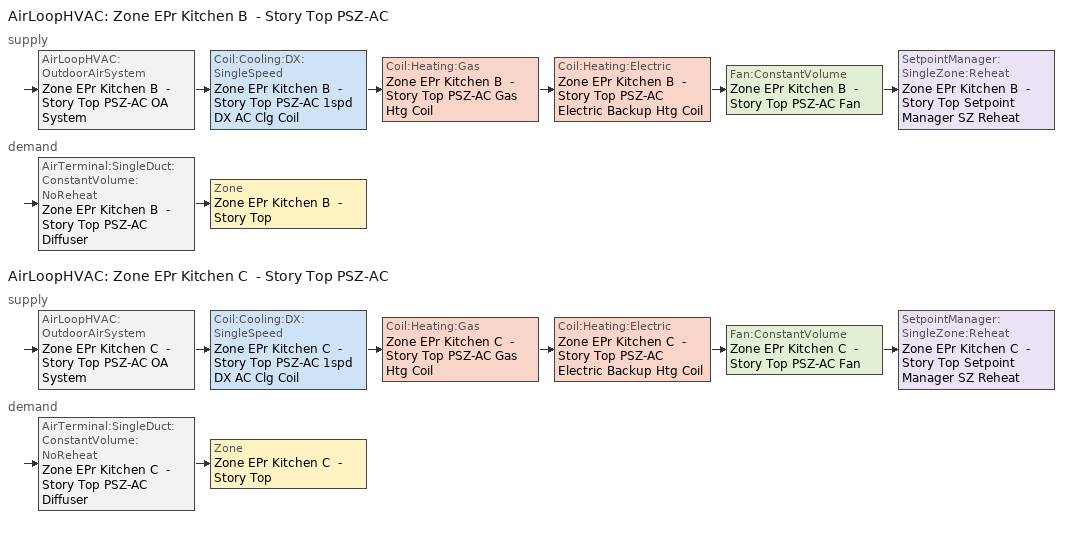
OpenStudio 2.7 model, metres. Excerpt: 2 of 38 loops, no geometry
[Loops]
AirLoopHVAC 'Zone EPr Kitchen B  - Story Top PSZ-AC'
 supply: AirLoopHVAC:OutdoorAirSystem 'Zone EPr Kitchen B  - Story Top PSZ-AC OA System' > Coil:Cooling:DX:SingleSpeed 'Zone EPr Kitchen B  - Story Top PSZ-AC 1spd DX AC Clg Coil' > Coil:Heating:Gas 'Zone EPr Kitchen B  - Story Top PSZ-AC Gas Htg Coil' > Coil:Heating:Electric 'Zone EPr Kitchen B  - Story Top PSZ-AC Electric Backup Htg Coil' > Fan:ConstantVolume 'Zone EPr Kitchen B  - Story Top PSZ-AC Fan' > SetpointManager:SingleZone:Reheat 'Zone EPr Kitchen B  - Story Top Setpoint Manager SZ Reheat'
 demand: AirTerminal:SingleDuct:ConstantVolume:NoReheat 'Zone EPr Kitchen B  - Story Top PSZ-AC Diffuser' > Zone 'Zone EPr Kitchen B  - Story Top'
AirLoopHVAC 'Zone EPr Kitchen C  - Story Top PSZ-AC'
 supply: AirLoopHVAC:OutdoorAirSystem 'Zone EPr Kitchen C  - Story Top PSZ-AC OA System' > Coil:Cooling:DX:SingleSpeed 'Zone EPr Kitchen C  - Story Top PSZ-AC 1spd DX AC Clg Coil' > Coil:Heating:Gas 'Zone EPr Kitchen C  - Story Top PSZ-AC Gas Htg Coil' > Coil:Heating:Electric 'Zone EPr Kitchen C  - Story Top PSZ-AC Electric Backup Htg Coil' > Fan:ConstantVolume 'Zone EPr Kitchen C  - Story Top PSZ-AC Fan' > SetpointManager:SingleZone:Reheat 'Zone EPr Kitchen C  - Story Top Setpoint Manager SZ Reheat'
 demand: AirTerminal:SingleDuct:ConstantVolume:NoReheat 'Zone EPr Kitchen C  - Story Top PSZ-AC Diffuser' > Zone 'Zone EPr Kitchen C  - Story Top'
[Sizing:Zone] Zone Cooling Design Supply Air Temperature Input Method=SupplyAirTemperature; Zone Cooling Design Supply Air Temperature {C}=12.7778; Zone Cooling Design Supply Air Temperature Difference {deltaC}=11.11; Zone Heating Design Supply Air Temperature Input Method=SupplyAirTemperature; Zone Heating Design Supply Air Temperature {C}=50; Zone Heating Design Supply Air Temperature Difference {deltaC}=11.11; Zone Cooling Design Supply Air Humidity Ratio {kg-H2O/kg-air}=0.0085; Zone Heating Design Supply Air Humidity Ratio {kg-H2O/kg-air}=0.008; Cooling Design Air Flow Method=DesignDay; Heating Design Air Flow Method=DesignDay; Account for Dedicated Outdoor Air System=No; Dedicated Outdoor Air System Control Strategy=NeutralSupplyAir; Dedicated Outdoor Air Low Setpoint Temperature for Design {C}=autosize; Dedicated Outdoor Air High Setpoint Temperature for Design {C}=autosize
Zone EPr Kitchen B  - Story Top; Zone EPr Kitchen C  - Story Top
[Zone equipment]
Zone EPr Kitchen B  - Story Top: Zone EPr Kitchen B  - Story Top Exhaust Fan, Zone EPr Kitchen B  - Story Top PSZ-AC Diffuser
Zone EPr Kitchen C  - Story Top: Zone EPr Kitchen C  - Story Top Exhaust Fan, Zone EPr Kitchen C  - Story Top PSZ-AC Diffuser
[Fan:ZoneExhaust] Availability Schedule=DEER Primary School Kitchen Exhaust Fan DCV Schedule; Fan Total Efficiency=0.429; Pressure Rise {Pa}=124.544; System Availability Manager Coupling Mode=Decoupled
Name | Maximum Flow Rate {m3/s}
Zone EPr Kitchen B  - Story Top Exhaust Fan | 0.153733
Zone EPr Kitchen C  - Story Top Exhaust Fan | 0.0470096
[AirLoopHVAC] Availability Schedule=Always On Discrete; Design Supply Air Flow Rate {m3/s}=AutoSize
Zone EPr Kitchen B  - Story Top PSZ-AC; Zone EPr Kitchen C  - Story Top PSZ-AC
[Sizing:System] Type of Load to Size On=Sensible; Design Outdoor Air Flow Rate {m3/s}=Autosize; Central Heating Maximum System Air Flow Ratio=1; Preheat Design Temperature {C}=7.22222; Preheat Design Humidity Ratio {kg-H2O/kg-Air}=0.008; Precool Design Temperature {C}=12.7778; Precool Design Humidity Ratio {kg-H2O/kg-Air}=0.008; Central Cooling Design Supply Air Temperature {C}=12.7778; Central Heating Design Supply Air Temperature {C}=50; Sizing Option=Coincident; 100% Outdoor Air in Cooling=No; 100% Outdoor Air in Heating=No; Central Cooling Design Supply Air Humidity Ratio {kg-H2O/kg-Air}=0.0085; Central Heating Design Supply Air Humidity Ratio {kg-H2O/kg-Air}=0.008; Cooling Design Air Flow Method=DesignDay; Cooling Design Air Flow Rate {m3/s}=0; Heating Design Air Flow Method=DesignDay; Heating Design Air Flow Rate {m3/s}=0; System Outdoor Air Method=ZoneSum; Zone Maximum Outdoor Air Fraction=1; Cooling Supply Air Flow Rate Per Floor Area {m3/s-m2}=0.00996765; Cooling Fraction of Autosized Cooling Supply Air Flow Rate=1; Cooling Supply Air Flow Rate Per Unit Cooling Capacity {m3/s-W}=3.94755e-05; Heating Supply Air Flow Rate Per Floor Area {m3/s-m2}=0.00996765; Heating Fraction of Autosized Heating Supply Air Flow Rate=1; Heating Fraction of Autosized Cooling Supply Air Flow Rate=1; Heating Supply Air Flow Rate Per Unit Heating Capacity {m3/s-W}=3.15882e-05; Cooling Design Capacity Method=CoolingDesignCapacity; Cooling Design Capacity {W}=autosize; Cooling Design Capacity Per Floor Area {W/m2}=234.7; Fraction of Autosized Cooling Design Capacity=1; Heating Design Capacity Method=HeatingDesignCapacity; Heating Design Capacity {W}=autosize; Heating Design Capacity Per Floor Area {W/m2}=157; Fraction of Autosized Heating Design Capacity=1; Central Cooling Capacity Control Method=OnOff
Zone EPr Kitchen B  - Story Top PSZ-AC; Zone EPr Kitchen C  - Story Top PSZ-AC
[SetpointManager:SingleZone:Reheat] Minimum Supply Air Temperature {C}=12.7778; Maximum Supply Air Temperature {C}=50
Name | Control Zone | Setpoint Node or NodeList
Zone EPr Kitchen B  - Story Top Setpoint Manager SZ Reheat | Zone EPr Kitchen B  - Story Top | Zone EPr Kitchen B  - Story Top PSZ-AC Supply Outlet Node
Zone EPr Kitchen C  - Story Top Setpoint Manager SZ Reheat | Zone EPr Kitchen C  - Story Top | Zone EPr Kitchen C  - Story Top PSZ-AC Supply Outlet Node
[Fan:ConstantVolume] Availability Schedule=Always On Discrete; Fan Total Efficiency=0.54; Pressure Rise {Pa}=622.722; Maximum Flow Rate {m3/s}=AutoSize; Motor Efficiency=0.9; Motor In Airstream Fraction=1
Zone EPr Kitchen B  - Story Top PSZ-AC Fan; Zone EPr Kitchen C  - Story Top PSZ-AC Fan
[Coil:Heating:Gas] Availability Schedule=Always On Discrete; Gas Burner Efficiency=0.8; Nominal Capacity {W}=AutoSize; Parasitic Electric Load {W}=0; Parasitic Gas Load {W}=0
Zone EPr Kitchen B  - Story Top PSZ-AC Gas Htg Coil; Zone EPr Kitchen C  - Story Top PSZ-AC Gas Htg Coil
[Coil:Heating:Electric] Availability Schedule=Always On Discrete; Efficiency=1
Zone EPr Kitchen B  - Story Top PSZ-AC Electric Backup Htg Coil; Zone EPr Kitchen C  - Story Top PSZ-AC Electric Backup Htg Coil
[Coil:Cooling:DX:SingleSpeed] Availability Schedule=Always On Discrete; Rated Total Cooling Capacity {W}=autosize; Rated Sensible Heat Ratio=autosize; Rated COP {W/W}=3; Rated Air Flow Rate {m3/s}=autosize; Rated Evaporator Fan Power Per Volume Flow Rate {W/(m3/s)}=773.3; Condenser Type=AirCooled; Evaporative Condenser Effectiveness=0; Evaporative Condenser Air Flow Rate {m3/s}=Autosize; Evaporative Condenser Pump Rated Power Consumption {W}=Autosize; Crankcase Heater Capacity {W}=0; Maximum Outdoor Dry-Bulb Temperature for Crankcase Heater Operation {C}=0; Basin Heater Capacity {W/K}=0; Basin Heater Setpoint Temperature {C}=10
Name | Total Cooling Capacity Function of Temperature Curve | Total Cooling Capacity Function of Flow Fraction Curve | Energy Input Ratio Function of Temperature Curve | Energy Input Ratio Function of Flow Fraction Curve | Part Load Fraction Correlation Curve
Zone EPr Kitchen B  - Story Top PSZ-AC 1spd DX AC Clg Coil | Curve Biquadratic 139 | Curve Quadratic 208 | Curve Biquadratic 140 | Curve Quadratic 209 | Curve Quadratic 210
Zone EPr Kitchen C  - Story Top PSZ-AC 1spd DX AC Clg Coil | Curve Biquadratic 143 | Curve Quadratic 214 | Curve Biquadratic 144 | Curve Quadratic 215 | Curve Quadratic 216
[Controller:OutdoorAir] Minimum Outdoor Air Flow Rate {m3/s}=0; Maximum Outdoor Air Flow Rate {m3/s}=Autosize; Economizer Control Type=NoEconomizer; Economizer Control Action Type=ModulateFlow; Economizer Maximum Limit Dry-Bulb Temperature {C}=28; Economizer Maximum Limit Enthalpy {J/kg}=64000; Lockout Type=NoLockout; Minimum Limit Type=FixedMinimum; Minimum Outdoor Air Schedule=Always On Discrete; High Humidity Control=No; Heat Recovery Bypass Control Type=BypassWhenWithinEconomizerLimits
Name | Controller Mechanical Ventilation
Zone EPr Kitchen B  - Story Top PSZ-AC OA System Controller | Controller Mechanical Ventilation 35
Zone EPr Kitchen C  - Story Top PSZ-AC OA System Controller | Controller Mechanical Ventilation 36
[Controller:MechanicalVentilation] Availability Schedule=Always On Discrete; System Outdoor Air Method=ZoneSum
Controller Mechanical Ventilation 35; Controller Mechanical Ventilation 36
[AirLoopHVAC:OutdoorAirSystem]
Name | Controller
Zone EPr Kitchen B  - Story Top PSZ-AC OA System | Zone EPr Kitchen B  - Story Top PSZ-AC OA System Controller
Zone EPr Kitchen C  - Story Top PSZ-AC OA System | Zone EPr Kitchen C  - Story Top PSZ-AC OA System Controller
[AirTerminal:SingleDuct:ConstantVolume:NoReheat] Availability Schedule=Always On Discrete; Maximum Air Flow Rate {m3/s}=AutoSize
Zone EPr Kitchen B  - Story Top PSZ-AC Diffuser; Zone EPr Kitchen C  - Story Top PSZ-AC Diffuser
[Schedule:Ruleset]
DEER Primary School Kitchen Exhaust Fan DCV Schedule: Default Day Schedule=DEER Primary School Kitchen Exhaust Fan DCV Schedule Default; Summer Design Day Schedule=DEER Primary School Kitchen Exhaust Fan DCV Schedule Summer Design Day; Winter Design Day Schedule=DEER Primary School Kitchen Exhaust Fan DCV Schedule Winter Design Day
[Schedule:Day]
DEER Primary School Kitchen Exhaust Fan DCV Schedule Default: 24, 0, 0
DEER Primary School Kitchen Exhaust Fan DCV Schedule Summer Design Day; DEER Primary School Kitchen Exhaust Fan DCV Schedule Winter Design Day; DEER Primary School Kitchen Exhaust Fan DCV Schedule Wkdy Day; DEER Primary School Kitchen Exhaust Fan DCV Schedule Wkdy Day 1; DEER Primary School Kitchen Exhaust Fan DCV Schedule Wkdy Day 2: 8, 0, 0, 9, 0, 0.9, 16, 0, 1, 19, 0, 0.5, 24, 0, 0
DEER Primary School Kitchen Exhaust Fan DCV Schedule Sat Day; DEER Primary School Kitchen Exhaust Fan DCV Schedule Sat Day 1; DEER Primary School Kitchen Exhaust Fan DCV Schedule Sat Day 2: 9, 0, 0, 10, 0, 0.83, 15, 0, 0.9, 17, 0, 0.5, 24, 0, 0
[Schedule:Rule] Schedule Ruleset=DEER Primary School Kitchen Exhaust Fan DCV Schedule; Date Specification Type=DateRange
Name | Rule Order | Day Schedule | Apply Saturday | Start Month | Start Day | End Month | End Day | Apply Monday | Apply Tuesday | Apply Wednesday | Apply Thursday | Apply Friday
Schedule Rule 134 | 5 | DEER Primary School Kitchen Exhaust Fan DCV Schedule Sat Day | Yes | 1 | 5 | 4 | 3
Schedule Rule 135 | 4 | DEER Primary School Kitchen Exhaust Fan DCV Schedule Wkdy Day |  | 1 | 5 | 4 | 3 | Yes | Yes | Yes | Yes | Yes
Schedule Rule 136 | 3 | DEER Primary School Kitchen Exhaust Fan DCV Schedule Sat Day 1 | Yes | 4 | 13 | 6 | 12
Schedule Rule 137 | 2 | DEER Primary School Kitchen Exhaust Fan DCV Schedule Wkdy Day 1 |  | 4 | 13 | 6 | 12 | Yes | Yes | Yes | Yes | Yes
Schedule Rule 138 | 1 | DEER Primary School Kitchen Exhaust Fan DCV Schedule Sat Day 2 | Yes | 8 | 17 | 12 | 11
Schedule Rule 139 | 0 | DEER Primary School Kitchen Exhaust Fan DCV Schedule Wkdy Day 2 |  | 8 | 17 | 12 | 11 | Yes | Yes | Yes | Yes | Yes
[Schedule:Constant]
Always On Discrete: Value=1
[Curve:Biquadratic] Minimum Value of x=-100; Maximum Value of x=100; Minimum Value of y=-100; Maximum Value of y=100
Name | Coefficient1 Constant | Coefficient2 x | Coefficient3 x**2 | Coefficient4 y | Coefficient5 y**2 | Coefficient6 x*y
Curve Biquadratic 139; Curve Biquadratic 143 | 0.971212 | -0.0152755 | 0.00144345 | -0.00039321 | -6.8364e-06 | -0.000290596
Curve Biquadratic 140; Curve Biquadratic 144 | 0.286871 | 0.0239022 | -0.000810648 | 0.0134585 | 0.000338936 | -0.000487004
[Curve:Quadratic]
Name | Coefficient1 Constant | Coefficient2 x | Coefficient3 x**2 | Minimum Value of x | Maximum Value of x | Minimum Curve Output | Maximum Curve Output
Curve Quadratic 208; Curve Quadratic 209; Curve Quadratic 214; Curve Quadratic 215 | 1 | 0 | 0 | -100 | 100
Curve Quadratic 210; Curve Quadratic 216 | 0.909496 | 0.0986477 | -0.00819488 | 0 | 1 | 0.7 | 1
